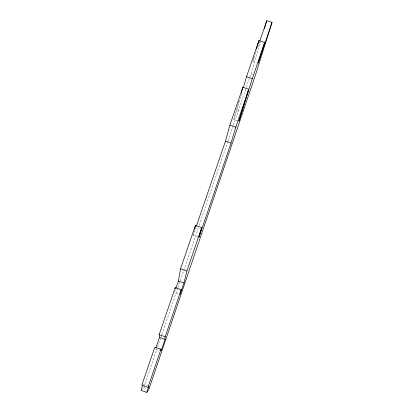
<?xml version="1.0" encoding="UTF-8"?>
<svg xmlns="http://www.w3.org/2000/svg" width="413" height="413" viewBox="0 0 413 413"><rect width="100%" height="100%" fill="white"/><g stroke="black" fill="none" stroke-linecap="round" stroke-linejoin="round"><path stroke-width="0.31" stroke-dasharray="2.06 1.55" d="M197.853 236.856L193.207 235.286L194.182 230.975M238.378 120.87L233.779 119.336L239.204 100.225M233.779 119.336L237.036 109.822L241.77 93.271M254.093 57.077L253.024 60.732L256.803 49.803M246.308 87.38L250.892 73.953L260.402 42.095M141.422 389.898L143.714 387.642L156.852 349.197M157.689 346.755L160.817 337.602M161.024 336.987L161.648 335.16M161.855 334.551L177.704 288.166M177.915 287.556L179.996 281.454M180.207 280.84L198.348 227.749M199.18 225.307L227.749 141.695M227.955 141.086L233.169 125.826M233.381 125.216L246.096 87.99M193.207 235.286L195.081 229.824M195.287 229.215L195.912 227.393M257.635 47.371L259.509 41.909M175.153 290.525L174.544 292.296L180.156 294.195M252.844 61.341L256.411 62.523M250.892 73.953L252.56 74.505M237.036 109.822L240.469 110.963M155.5 348.939L159.423 350.276M143.063 384.219L147.735 385.814M143.714 387.642L147.131 388.809"/><path stroke-width="0.62" d="M142.681 385.334L140.967 390.347L146.821 392.35L148.902 386.212L148.014 387.322L141.804 385.2L154.839 347.188L160.946 349.269L161.106 350.849L165.019 339.331L165.2 336.745L181.199 289.673L175.246 287.66L159.129 334.68L159.433 337.431L155.913 347.725M175.071 288.816L175.246 287.66M175.959 288.166L178.385 281.088L180.548 268.801L195.437 225.436L201.678 227.537L199.014 237.248L231.037 143.022L235.828 127.142L248.724 89.223L242.88 87.282L229.876 125.154L225.477 141.163L196.33 226.179M194.6 229.132L195.437 225.436M181.199 289.673L180.156 294.195L183.966 282.977L186.908 270.954L201.678 227.537M241.306 92.832L242.88 87.282M243.35 87.752L246.509 76.72L258.905 40.613L264.614 42.508L258.192 63.117L272.033 22.379L266.798 20.65L259.715 41.3M256.587 48.538L258.905 40.613M264.418 28.616L266.798 20.65M248.724 89.223L238.951 121.061L252.322 78.651L264.614 42.508M272.033 22.379L255.327 75.424L148.84 389.392L146.821 392.35M148.014 387.322L160.946 349.269M246.509 76.72L252.322 78.651M229.876 125.154L235.828 127.142M225.477 141.163L231.037 143.022M180.548 268.801L186.908 270.954M178.385 281.088L183.966 282.977M159.129 334.68L165.2 336.745M159.433 337.431L165.019 339.331"/></g></svg>
